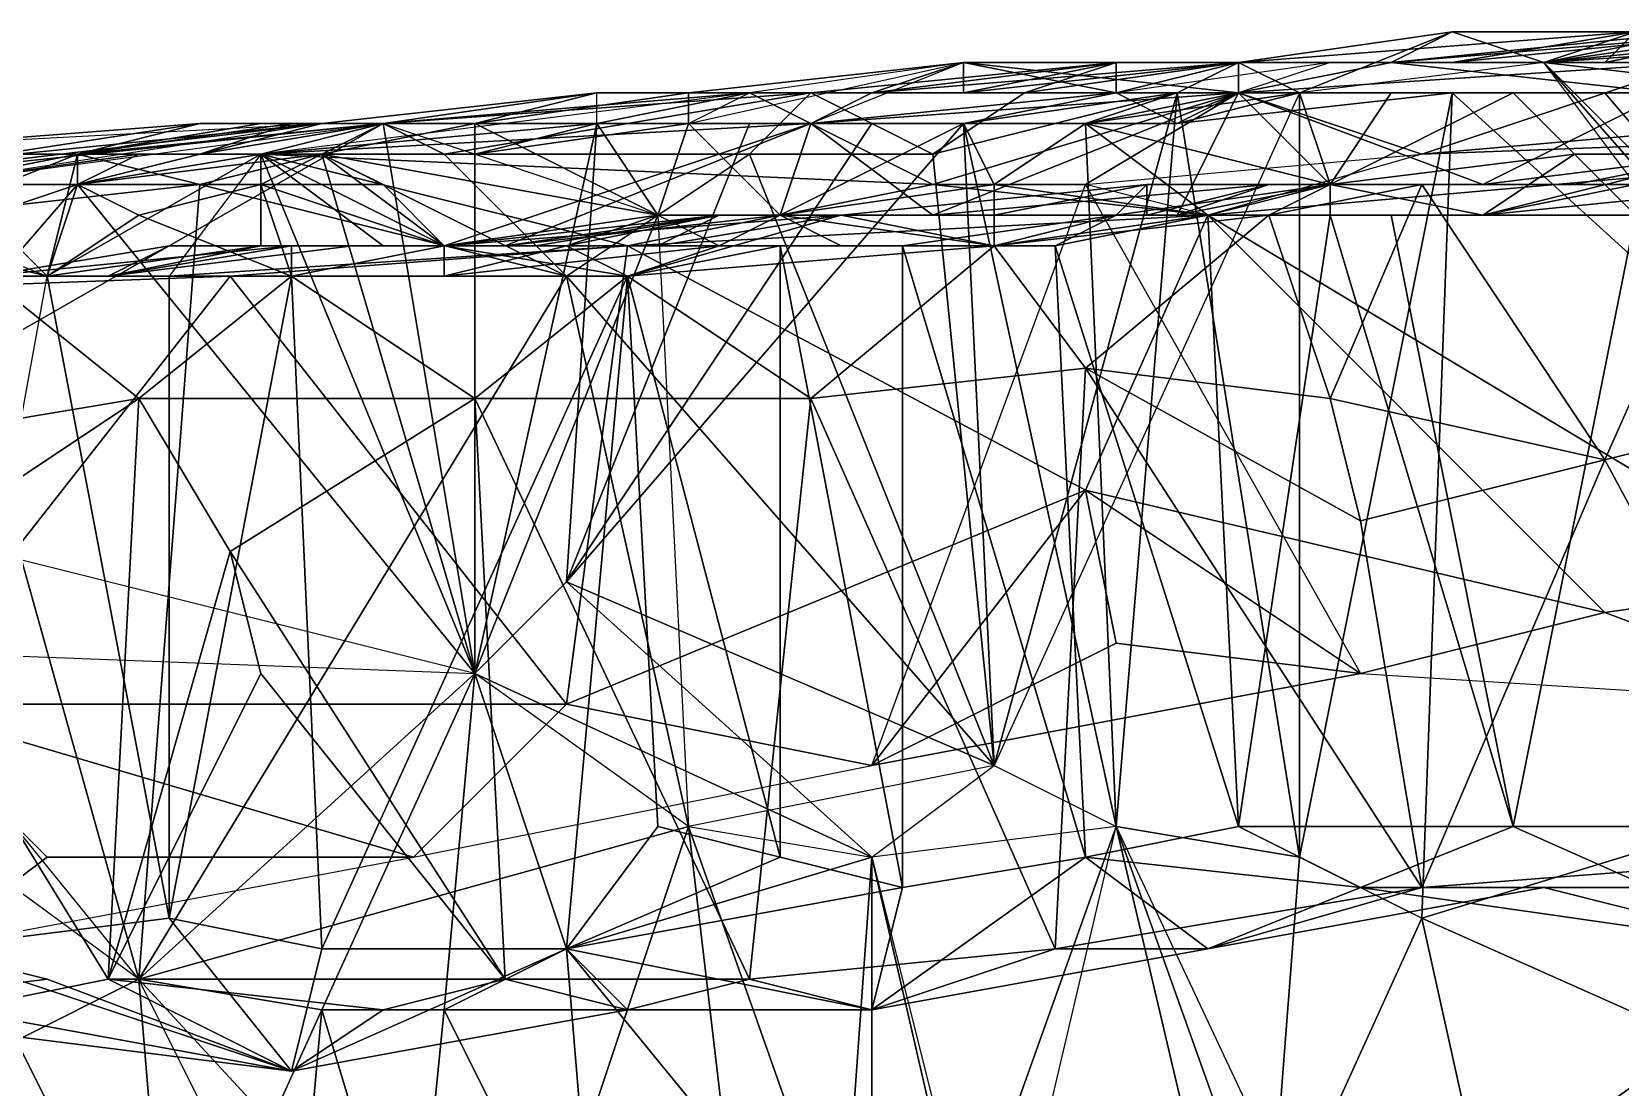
# Model space of a CAD drawing. Header units: metres. Extents: x -3.92 to 4.26, y -4.92 to 4.9.
# Drawn here: x 0.83 to 1.87, y 4.129 to 4.82 of the extents above; entities that cross this region are included whole.
import ezdxf

# ---------------------------------------------------------------- set-up
doc = ezdxf.new("R2010")
doc.units = ezdxf.units.M

msp = doc.modelspace()

# ---------------------------------------------------------------- linework, layer by layer
for points in [[(1.62, 4.8, 0.26), (1.76, 4.82, 0.26), (1.66, 4.78, 0.18)], [(1.62, 4.8, 0.26), (1.62, 4.8, 0.36), (1.76, 4.82, 0.26)], [(1.62, 4.8, 0.36), (1.72, 4.8, 0.36), (1.76, 4.82, 0.26)], [(1.62, 4.8, 1.02), (1.88, 4.82, 0.82), (1.76, 4.8, 0.76)], [(1.62, 4.8, 1.02), (1.82, 4.8, 1), (1.88, 4.82, 0.82)], [(1.76, 4.82, 0.26), (1.82, 4.8, 0.18), (1.66, 4.78, 0.18)], [(1.72, 4.8, 0.36), (1.82, 4.8, 0.4), (1.76, 4.82, 0.26)], [(1.72, 4.8, 0.66), (1.96, 4.82, 0.7), (1.76, 4.8, 0.56)], [(1.72, 4.8, 0.66), (1.86, 4.8, 0.74), (1.96, 4.82, 0.7)], [(1.9, 4.78, 1.2), (1.92, 4.82, 1.08), (1.72, 4.8, 1.1)], [(1.92, 4.82, 1.08), (1.82, 4.8, 1.08), (1.72, 4.8, 1.1)], [(1.76, 4.82, 0.26), (1.92, 4.82, 0.24), (1.82, 4.8, 0.18)], [(1.76, 4.82, 0.26), (1.88, 4.82, 0.32), (1.92, 4.82, 0.24)], [(1.82, 4.8, 0.4), (1.88, 4.82, 0.32), (1.76, 4.82, 0.26)], [(1.82, 4.8, 0.4), (1.76, 4.8, 0.56), (1.96, 4.82, 0.44)], [(1.76, 4.8, 0.56), (1.96, 4.82, 0.54), (1.96, 4.82, 0.44)], [(1.96, 4.82, 0.7), (1.96, 4.82, 0.54), (1.76, 4.8, 0.56)], [(1.88, 4.82, 0.82), (1.86, 4.8, 0.74), (1.76, 4.8, 0.76)], [(1.92, 4.82, 0.24), (2.02, 4.82, 0.22), (1.82, 4.8, 0.18)], [(1.82, 4.8, 0.4), (1.96, 4.82, 0.44), (1.88, 4.82, 0.32)], [(2.02, 4.82, 0.22), (2.12, 4.82, 0.2), (1.82, 4.8, 0.18)], [(1.82, 4.8, 1), (1.96, 4.82, 0.92), (1.88, 4.82, 0.82)], [(2.12, 4.82, 0.2), (2.26, 4.3), (1.82, 4.8, 0.18)], [(1.82, 4.8, 1), (1.92, 4.82, 1.08), (1.96, 4.82, 0.92)], [(1.92, 4.82, 1.08), (1.82, 4.8, 1), (1.82, 4.8, 1.08)], [(1.86, 4.8, 0.74), (1.88, 4.82, 0.82), (1.96, 4.82, 0.7)], [(1.26, 4.76, 0.7), (1.44, 4.8, 0.76), (1.26, 4.78, 0.54)], [(1.44, 4.8, 0.76), (1.44, 4.78, 0.46), (1.26, 4.78, 0.54)], [(1.62, 4.78, 1.1), (1.44, 4.8, 0.76), (1.3, 4.78, 1.06)], [(1.34, 4.78, 0.24), (1.54, 4.8, 0.32), (1.48, 4.78, 0.22)], [(1.38, 4.78, 0.32), (1.54, 4.8, 0.32), (1.34, 4.78, 0.24)], [(1.38, 4.78, 1.06), (1.44, 4.8, 0.76), (1.34, 4.76, 0.86)], [(1.38, 4.78, 0.32), (1.44, 4.78, 0.38), (1.54, 4.8, 0.32)], [(1.54, 4.78, 1.1), (1.62, 4.8, 1.02), (1.38, 4.78, 1.06)], [(1.44, 4.8, 0.76), (1.38, 4.78, 1.06), (1.62, 4.8, 1.02)], [(1.44, 4.8, 0.76), (1.54, 4.78, 0.62), (1.44, 4.78, 0.46)], [(1.44, 4.78, 0.38), (1.44, 4.78, 0.46), (1.54, 4.8, 0.32)], [(1.44, 4.8, 0.76), (1.54, 4.8, 0.72), (1.54, 4.78, 0.62)], [(1.54, 4.8, 0.32), (1.44, 4.78, 0.46), (1.62, 4.8, 0.36)], [(1.44, 4.78, 0.46), (1.58, 4.78, 0.54), (1.62, 4.8, 0.36)], [(1.44, 4.8, 0.76), (1.62, 4.8, 1.02), (1.54, 4.8, 0.72)], [(1.62, 4.78, 1.1), (1.62, 4.78, 0.64), (1.44, 4.8, 0.76)], [(1.48, 4.78, 0.22), (1.62, 4.8, 0.26), (1.58, 4.78, 0.18)], [(1.48, 4.78, 0.22), (1.54, 4.8, 0.32), (1.62, 4.8, 0.26)], [(1.54, 4.8, 0.32), (1.62, 4.8, 0.36), (1.62, 4.8, 0.26)], [(1.54, 4.8, 0.72), (1.68, 4.8, 0.58), (1.54, 4.78, 0.62)], [(1.54, 4.8, 0.72), (1.72, 4.8, 0.66), (1.68, 4.8, 0.58)], [(1.62, 4.8, 1.02), (1.76, 4.8, 0.76), (1.54, 4.8, 0.72)], [(1.54, 4.78, 1.1), (1.62, 4.78, 1.2), (1.62, 4.8, 1.02)], [(1.54, 4.8, 0.72), (1.76, 4.8, 0.76), (1.72, 4.8, 0.66)], [(1.62, 4.8, 0.26), (1.66, 4.78, 0.18), (1.58, 4.78, 0.18)], [(1.62, 4.8, 0.36), (1.68, 4.8, 0.58), (1.72, 4.8, 0.36)], [(1.62, 4.78, 1.2), (1.72, 4.8, 1.1), (1.62, 4.8, 1.02)], [(1.72, 4.8, 1.1), (1.82, 4.8, 1), (1.62, 4.8, 1.02)], [(1.62, 4.78, 1.2), (1.9, 4.78, 1.2), (1.72, 4.8, 1.1)], [(1.74, 4.74, 1.2), (1.92, 4.8, 1), (1.62, 4.78, 1.1)], [(1.62, 4.78, 1.1), (1.92, 4.8, 1), (1.62, 4.78, 0.64)], [(1.92, 4.8, 1), (1.68, 4.8, 0.58), (1.62, 4.78, 0.64)], [(1.68, 4.8, 0.58), (1.76, 4.8, 0.56), (1.72, 4.8, 0.36)], [(1.68, 4.8, 0.58), (1.72, 4.8, 0.66), (1.76, 4.8, 0.56)], [(1.92, 4.8, 1), (2.06, 4.8, 0.54), (1.68, 4.8, 0.58)], [(2.06, 4.8, 0.54), (1.82, 4.8, 0.18), (1.68, 4.8, 0.58)], [(1.72, 4.8, 0.36), (1.76, 4.8, 0.56), (1.82, 4.8, 0.4)], [(1.76, 4.8, 0.76), (1.86, 4.8, 0.74), (1.72, 4.8, 0.66)], [(1.72, 4.8, 1.1), (1.82, 4.8, 1.08), (1.82, 4.8, 1)], [(1.74, 4.74, 1.2), (2.2, 4.78, 1.18), (1.92, 4.8, 1)], [(2.26, 4.3), (2.18, 4.32, 0.16), (1.82, 4.8, 0.18)], [(2.06, 4.8, 0.54), (2.34, 4.74, 0.28), (1.82, 4.8, 0.18)], [(2.34, 4.74, 0.28), (2.22, 4.4, 0.18), (1.82, 4.8, 0.18)], [(1.42, 4.72, 1.2), (1.3, 4.78, 1.06), (0.98, 4.74, 1.2)], [(1.12, 4.76, 0.46), (1.02, 4.76, 0.52), (1.2, 4.78, 0.44)], [(1.02, 4.76, 0.52), (1.12, 4.76, 0.56), (1.2, 4.78, 0.44)], [(1.06, 4.76, 0.26), (1.34, 4.78, 0.24), (1.1, 4.74, 0.18)], [(1.06, 4.76, 0.26), (1.3, 4.78, 0.34), (1.34, 4.78, 0.24)], [(1.06, 4.76, 0.4), (1.2, 4.78, 0.44), (1.06, 4.76, 0.26)], [(1.12, 4.76, 0.46), (1.2, 4.78, 0.44), (1.06, 4.76, 0.4)], [(1.06, 4.76, 0.26), (1.2, 4.76, 0.36), (1.3, 4.78, 0.34)], [(1.2, 4.76, 1.08), (1.3, 4.78, 1.06), (1.06, 4.76, 1.02)], [(1.1, 4.74, 0.18), (1.34, 4.78, 0.24), (1.3, 4.74, 0.18)], [(1.12, 4.76, 0.56), (1.26, 4.78, 0.54), (1.2, 4.78, 0.44)], [(1.12, 4.76, 0.68), (1.26, 4.78, 0.54), (1.12, 4.76, 0.56)], [(1.12, 4.76, 0.68), (1.26, 4.76, 0.7), (1.26, 4.78, 0.54)], [(1.26, 4.78, 0.54), (1.34, 4.78, 0.42), (1.2, 4.78, 0.44)], [(1.2, 4.76, 0.36), (1.2, 4.78, 0.44), (1.3, 4.78, 0.34)], [(1.34, 4.78, 0.42), (1.3, 4.78, 0.34), (1.2, 4.78, 0.44)], [(1.2, 4.76, 1.08), (1.34, 4.76, 1.2), (1.3, 4.78, 1.06)], [(1.26, 4.78, 0.54), (1.44, 4.78, 0.46), (1.34, 4.78, 0.42)], [(1.34, 4.76, 0.86), (1.26, 4.76, 0.94), (1.3, 4.78, 1.06)], [(1.34, 4.78, 0.24), (1.42, 4.74, 0.18), (1.3, 4.74, 0.18)], [(1.3, 4.78, 0.34), (1.38, 4.78, 0.32), (1.34, 4.78, 0.24)], [(1.3, 4.78, 0.34), (1.34, 4.78, 0.42), (1.38, 4.78, 0.32)], [(1.34, 4.76, 1.2), (1.38, 4.78, 1.06), (1.3, 4.78, 1.06)], [(1.38, 4.78, 1.06), (1.34, 4.76, 0.86), (1.3, 4.78, 1.06)], [(1.42, 4.72, 1.2), (1.62, 4.78, 1.1), (1.3, 4.78, 1.06)], [(1.34, 4.78, 0.24), (1.48, 4.78, 0.22), (1.42, 4.74, 0.18)], [(1.38, 4.78, 0.32), (1.34, 4.78, 0.42), (1.44, 4.78, 0.38)], [(1.44, 4.78, 0.46), (1.44, 4.78, 0.38), (1.34, 4.78, 0.42)], [(1.34, 4.76, 1.2), (1.54, 4.78, 1.1), (1.38, 4.78, 1.06)], [(1.34, 4.76, 1.2), (1.62, 4.78, 1.2), (1.54, 4.78, 1.1)], [(1.34, 4.76, 1.2), (1.42, 4.7, 1.54), (1.62, 4.78, 1.2)], [(1.42, 4.74, 0.18), (1.58, 4.78, 0.18), (1.46, 4.34, 0.14)], [(1.48, 4.78, 0.22), (1.58, 4.78, 0.18), (1.42, 4.74, 0.18)], [(1.42, 4.7, 1.54), (1.58, 4.7, 1.52), (1.62, 4.78, 1.2)], [(1.52, 4.72, 1.2), (1.62, 4.78, 1.1), (1.42, 4.72, 1.2)], [(1.44, 4.76, 0.54), (1.54, 4.78, 0.62), (1.44, 4.76, 0.68)], [(1.54, 4.78, 0.62), (1.58, 4.76, 0.78), (1.44, 4.76, 0.68)], [(1.44, 4.76, 0.54), (1.58, 4.78, 0.54), (1.54, 4.78, 0.62)], [(1.44, 4.76, 0.54), (1.52, 4.76, 0.42), (1.58, 4.78, 0.54)], [(1.58, 4.78, 0.18), (1.66, 4.78, 0.18), (1.46, 4.34, 0.14)], [(1.52, 4.76, 0.84), (1.62, 4.78, 0.94), (1.52, 4.76, 0.98)], [(1.58, 4.76, 0.78), (1.66, 4.78, 0.86), (1.52, 4.76, 0.84)], [(1.62, 4.78, 0.94), (1.68, 4.72, 1.14), (1.52, 4.76, 0.98)], [(1.66, 4.78, 0.86), (1.62, 4.78, 0.94), (1.52, 4.76, 0.84)], [(1.58, 4.78, 0.54), (1.52, 4.76, 0.42), (1.54, 4.3, 0.14)], [(1.52, 4.72, 1.2), (1.74, 4.74, 1.2), (1.62, 4.78, 1.1)], [(1.54, 4.78, 0.62), (1.62, 4.78, 0.64), (1.58, 4.76, 0.78)], [(1.66, 4.28, 0.14), (1.58, 4.78, 0.54), (1.54, 4.3, 0.14)], [(1.62, 4.78, 0.64), (1.66, 4.78, 0.72), (1.58, 4.76, 0.78)], [(1.58, 4.76, 0.78), (1.76, 4.78, 0.84), (1.66, 4.78, 0.86)], [(1.66, 4.78, 0.72), (1.76, 4.78, 0.84), (1.58, 4.76, 0.78)], [(1.66, 4.28, 0.14), (1.66, 4.78, 0.46), (1.58, 4.78, 0.54)], [(1.66, 4.78, 0.46), (1.62, 4.78, 0.64), (1.58, 4.78, 0.54)], [(1.58, 4.7, 1.52), (1.68, 4.72, 1.5), (1.62, 4.78, 1.2)], [(1.62, 4.78, 0.94), (1.66, 4.78, 0.86), (1.68, 4.72, 1.14)], [(1.62, 4.78, 0.64), (1.8, 4.78, 0.68), (1.66, 4.78, 0.72)], [(1.62, 4.78, 0.64), (1.76, 4.78, 0.48), (1.8, 4.78, 0.68)], [(1.62, 4.78, 0.64), (1.66, 4.78, 0.46), (1.76, 4.78, 0.48)], [(1.62, 4.78, 1.2), (1.78, 4.72, 1.4), (1.9, 4.78, 1.2)], [(1.62, 4.78, 1.2), (1.68, 4.72, 1.5), (1.78, 4.72, 1.4)], [(1.66, 4.78, 0.72), (1.8, 4.78, 0.68), (1.76, 4.78, 0.84)], [(1.74, 4.24, 0.14), (1.76, 4.78, 0.48), (1.66, 4.28, 0.14)], [(1.66, 4.78, 0.86), (1.72, 4.78, 0.98), (1.68, 4.72, 1.14)], [(1.76, 4.78, 0.84), (1.72, 4.78, 0.98), (1.66, 4.78, 0.86)], [(1.76, 4.78, 0.48), (1.66, 4.78, 0.46), (1.66, 4.28, 0.14)], [(1.72, 4.78, 0.98), (1.8, 4.78, 0.92), (1.68, 4.72, 1.14)], [(1.8, 4.78, 0.92), (1.84, 4.74, 1.14), (1.68, 4.72, 1.14)], [(1.76, 4.78, 0.84), (1.8, 4.78, 0.92), (1.72, 4.78, 0.98)], [(1.74, 4.24, 0.14), (2.2, 4.38, 0.5), (1.76, 4.78, 0.48)], [(1.74, 4.74, 1.2), (2.28, 4.76, 1.62), (2.2, 4.78, 1.18)], [(1.8, 4.78, 0.68), (2.2, 4.38, 0.76), (1.76, 4.78, 0.84)], [(1.76, 4.78, 0.48), (1.86, 4.78, 0.62), (1.8, 4.78, 0.68)], [(2.2, 4.38, 0.76), (1.8, 4.78, 0.92), (1.76, 4.78, 0.84)], [(1.76, 4.78, 0.48), (1.86, 4.78, 0.52), (1.86, 4.78, 0.62)], [(2.2, 4.38, 0.5), (1.86, 4.78, 0.52), (1.76, 4.78, 0.48)], [(1.78, 4.72, 1.4), (1.88, 4.72, 1.5), (1.9, 4.78, 1.2)], [(1.8, 4.78, 0.92), (2.2, 4.38, 0.76), (1.84, 4.74, 1.14)], [(1.8, 4.78, 0.68), (2.2, 4.38, 0.68), (2.2, 4.38, 0.76)], [(1.86, 4.78, 0.62), (2.2, 4.38, 0.68), (1.8, 4.78, 0.68)], [(1.86, 4.78, 0.62), (2.2, 4.38, 0.5), (2.2, 4.38, 0.68)], [(2.2, 4.38, 0.5), (1.86, 4.78, 0.62), (1.86, 4.78, 0.52)], [(0.68, 4.72, 0.34), (1.06, 4.76, 0.26), (0.64, 4.52, 0.22)], [(0.64, 4.74, 1.04), (1.02, 4.76, 0.78), (0.76, 4.72, 0.52)], [(1.06, 4.76, 0.26), (1.12, 4.4, 0.26), (0.64, 4.52, 0.22)], [(0.68, 4.74, 0.52), (0.94, 4.76, 0.54), (0.86, 4.74, 0.5)], [(0.68, 4.74, 0.52), (0.68, 4.72, 0.7), (0.94, 4.76, 0.54)], [(0.68, 4.72, 0.7), (1.02, 4.76, 0.78), (0.94, 4.76, 0.54)], [(0.68, 4.72, 0.7), (0.82, 4.74, 0.98), (1.02, 4.76, 0.78)], [(0.68, 4.72, 0.34), (0.76, 4.72, 0.52), (1.06, 4.76, 0.26)], [(0.82, 4.74, 0.98), (0.94, 4.74, 0.94), (1.02, 4.76, 0.78)], [(0.86, 4.74, 0.32), (1, 4.76, 0.34), (0.86, 4.74, 0.22)], [(0.86, 4.74, 0.5), (0.94, 4.76, 0.54), (0.86, 4.74, 0.4)], [(1, 4.76, 0.34), (0.94, 4.74, 0.26), (0.86, 4.74, 0.22)], [(0.86, 4.74, 0.32), (0.98, 4.76, 0.42), (1, 4.76, 0.34)], [(0.86, 4.74, 0.4), (0.98, 4.76, 0.42), (0.86, 4.74, 0.32)], [(0.86, 4.74, 0.4), (0.94, 4.76, 0.54), (0.98, 4.76, 0.42)], [(0.86, 4.74, 1.06), (1.06, 4.76, 1.02), (0.94, 4.74, 0.94)], [(0.86, 4.74, 1.06), (0.98, 4.74, 1.2), (1.06, 4.76, 1.02)], [(1, 4.76, 0.34), (1.06, 4.76, 0.26), (0.94, 4.74, 0.26)], [(0.94, 4.76, 0.54), (1.02, 4.76, 0.52), (0.98, 4.76, 0.42)], [(1.02, 4.76, 0.78), (1.06, 4.76, 0.62), (0.94, 4.76, 0.54)], [(1.06, 4.76, 0.26), (1.02, 4.74, 0.18), (0.94, 4.74, 0.26)], [(0.94, 4.76, 0.54), (1.06, 4.76, 0.62), (1.02, 4.76, 0.52)], [(0.94, 4.74, 0.94), (1.06, 4.76, 1.02), (1.02, 4.76, 0.78)], [(0.98, 4.76, 0.42), (1.06, 4.76, 0.4), (1, 4.76, 0.34)], [(0.98, 4.76, 0.42), (1.02, 4.76, 0.52), (1.06, 4.76, 0.4)], [(0.98, 4.74, 1.2), (1.2, 4.76, 1.08), (1.06, 4.76, 1.02)], [(0.98, 4.74, 1.2), (1.34, 4.76, 1.2), (1.2, 4.76, 1.08)], [(0.98, 4.74, 1.2), (1.1, 4.68, 1.36), (1.34, 4.76, 1.2)], [(1, 4.76, 0.34), (1.06, 4.76, 0.4), (1.06, 4.76, 0.26)], [(1.12, 4.74, 0.76), (1.12, 4.76, 0.88), (1.02, 4.74, 0.94)], [(1.12, 4.76, 0.88), (1.12, 4.76, 0.96), (1.02, 4.74, 0.94)], [(1.02, 4.74, 0.18), (1.06, 4.76, 0.26), (1.1, 4.74, 0.18)], [(1.02, 4.76, 0.52), (1.12, 4.76, 0.46), (1.06, 4.76, 0.4)], [(1.06, 4.76, 0.62), (1.12, 4.76, 0.56), (1.02, 4.76, 0.52)], [(1.02, 4.76, 0.78), (1.12, 4.76, 0.68), (1.06, 4.76, 0.62)], [(1.02, 4.74, 0.94), (1.12, 4.76, 0.96), (1.24, 4.7, 1.12)], [(1.02, 4.76, 0.78), (1.2, 4.76, 0.88), (1.12, 4.76, 0.68)], [(1.06, 4.76, 0.62), (1.12, 4.76, 0.68), (1.12, 4.76, 0.56)], [(1.06, 4.76, 0.26), (1.24, 4.7, 0.22), (1.12, 4.4, 0.26)], [(1.1, 4.68, 1.36), (1.14, 4.68, 1.44), (1.34, 4.76, 1.2)], [(1.12, 4.4, 0.26), (1.2, 4.76, 0.64), (1.12, 4.74, 0.76)], [(1.2, 4.76, 0.64), (1.26, 4.76, 0.7), (1.12, 4.74, 0.76)], [(1.12, 4.4, 0.26), (1.18, 4.46, 0.26), (1.2, 4.76, 0.64)], [(1.12, 4.74, 0.76), (1.2, 4.76, 0.88), (1.12, 4.76, 0.88)], [(1.26, 4.76, 0.7), (1.26, 4.76, 0.78), (1.12, 4.74, 0.76)], [(1.12, 4.76, 0.96), (1.12, 4.76, 0.88), (1.24, 4.7, 1.12)], [(1.12, 4.76, 0.88), (1.2, 4.76, 0.88), (1.24, 4.7, 1.12)], [(1.12, 4.74, 0.76), (1.26, 4.76, 0.78), (1.2, 4.76, 0.88)], [(1.14, 4.68, 1.44), (1.32, 4.7, 1.5), (1.34, 4.76, 1.2)], [(1.18, 4.46, 0.26), (1.3, 4.76, 0.62), (1.2, 4.76, 0.64)], [(1.18, 4.46, 0.26), (1.38, 4.76, 0.6), (1.3, 4.76, 0.62)], [(1.18, 4.46, 0.26), (1.44, 4.76, 0.54), (1.38, 4.76, 0.6)], [(1.46, 4.34, 0.14), (1.44, 4.76, 0.54), (1.18, 4.46, 0.26)], [(1.2, 4.76, 0.64), (1.3, 4.76, 0.62), (1.26, 4.76, 0.7)], [(1.2, 4.76, 0.88), (1.26, 4.76, 0.94), (1.24, 4.7, 1.12)], [(1.26, 4.76, 0.78), (1.34, 4.76, 0.86), (1.2, 4.76, 0.88)], [(1.26, 4.76, 0.94), (1.32, 4.7, 1.12), (1.24, 4.7, 1.12)], [(1.26, 4.76, 0.7), (1.34, 4.76, 0.78), (1.26, 4.76, 0.78)], [(1.3, 4.76, 0.62), (1.34, 4.76, 0.7), (1.26, 4.76, 0.7)], [(1.26, 4.76, 0.94), (1.34, 4.76, 0.94), (1.32, 4.7, 1.12)], [(1.26, 4.76, 0.78), (1.34, 4.76, 0.78), (1.34, 4.76, 0.86)], [(1.26, 4.76, 0.94), (1.34, 4.76, 0.86), (1.34, 4.76, 0.94)], [(1.38, 4.76, 0.6), (1.34, 4.76, 0.7), (1.3, 4.76, 0.62)], [(1.34, 4.76, 0.94), (1.44, 4.76, 0.96), (1.32, 4.7, 1.12)], [(1.44, 4.76, 0.96), (1.46, 4.72, 1.12), (1.32, 4.7, 1.12)], [(1.32, 4.7, 1.5), (1.42, 4.7, 1.54), (1.34, 4.76, 1.2)], [(1.38, 4.76, 0.6), (1.44, 4.76, 0.68), (1.34, 4.76, 0.7)], [(1.34, 4.76, 0.78), (1.44, 4.76, 0.86), (1.34, 4.76, 0.86)], [(1.44, 4.76, 0.68), (1.34, 4.76, 0.78), (1.34, 4.76, 0.7)], [(1.44, 4.76, 0.86), (1.34, 4.76, 0.94), (1.34, 4.76, 0.86)], [(1.44, 4.76, 0.86), (1.44, 4.76, 0.96), (1.34, 4.76, 0.94)], [(1.34, 4.76, 0.78), (1.44, 4.76, 0.68), (1.44, 4.76, 0.86)], [(1.38, 4.76, 0.6), (1.44, 4.76, 0.54), (1.44, 4.76, 0.68)], [(1.46, 4.34, 0.14), (1.54, 4.3, 0.14), (1.44, 4.76, 0.54)], [(1.44, 4.76, 0.86), (1.52, 4.76, 0.84), (1.44, 4.76, 0.96)], [(1.44, 4.76, 0.68), (1.52, 4.76, 0.84), (1.44, 4.76, 0.86)], [(1.44, 4.76, 0.68), (1.58, 4.76, 0.78), (1.52, 4.76, 0.84)], [(1.54, 4.3, 0.14), (1.52, 4.76, 0.42), (1.44, 4.76, 0.54)], [(1.44, 4.76, 0.96), (1.52, 4.76, 0.98), (1.46, 4.72, 1.12)], [(1.52, 4.76, 0.84), (1.52, 4.76, 0.98), (1.44, 4.76, 0.96)], [(1.52, 4.76, 0.98), (1.6, 4.7, 1.2), (1.46, 4.72, 1.12)], [(1.52, 4.76, 0.98), (1.68, 4.72, 1.14), (1.6, 4.7, 1.2)], [(2, 4.46, 1.84), (2.28, 4.76, 1.62), (1.6, 4.7, 1.8)], [(2.28, 4.76, 1.62), (1.74, 4.74, 1.2), (1.6, 4.7, 1.8)], [(0.64, 4.74, 1.04), (0.86, 4.74, 1.06), (0.72, 4.74, 1.02)], [(0.64, 4.74, 1.04), (0.84, 4.66, 1.28), (0.86, 4.74, 1.06)], [(0.68, 4.74, 0.52), (0.86, 4.74, 0.5), (0.76, 4.74, 0.44)], [(0.72, 4.74, 1.02), (0.86, 4.74, 1.06), (0.82, 4.74, 0.98)], [(0.76, 4.72, 0.68), (0.86, 4.74, 0.78), (0.76, 4.72, 0.86)], [(0.86, 4.72, 0.58), (0.9, 4.74, 0.7), (0.76, 4.72, 0.68)], [(0.76, 4.72, 0.86), (0.86, 4.74, 0.78), (0.86, 4.72, 0.9)], [(0.76, 4.72, 0.68), (0.9, 4.74, 0.7), (0.86, 4.74, 0.78)], [(0.76, 4.74, 0.26), (0.86, 4.74, 0.22), (0.76, 4.7, 0.18)], [(0.76, 4.74, 0.36), (0.86, 4.74, 0.32), (0.76, 4.74, 0.26)], [(0.86, 4.74, 0.22), (0.94, 4.72, 0.18), (0.76, 4.7, 0.18)], [(0.76, 4.74, 0.26), (0.86, 4.74, 0.32), (0.86, 4.74, 0.22)], [(0.76, 4.74, 0.36), (0.86, 4.74, 0.4), (0.86, 4.74, 0.32)], [(0.76, 4.74, 0.44), (0.86, 4.74, 0.4), (0.76, 4.74, 0.36)], [(0.76, 4.74, 0.44), (0.86, 4.74, 0.5), (0.86, 4.74, 0.4)], [(0.86, 4.74, 1.06), (0.94, 4.74, 0.94), (0.82, 4.74, 0.98)], [(0.84, 4.66, 1.28), (0.98, 4.74, 1.2), (0.86, 4.74, 1.06)], [(0.98, 4.74, 1.2), (0.84, 4.66, 1.38), (0.98, 4.68, 1.5)], [(1.12, 4.4, 0.26), (0.98, 4.74, 0.62), (0.86, 4.72, 0.58)], [(0.86, 4.74, 0.78), (0.94, 4.74, 0.78), (0.86, 4.72, 0.9)], [(0.9, 4.74, 0.7), (0.94, 4.74, 0.78), (0.86, 4.74, 0.78)], [(0.86, 4.72, 0.58), (0.98, 4.74, 0.62), (0.9, 4.74, 0.7)], [(0.94, 4.74, 0.78), (0.98, 4.74, 0.86), (0.86, 4.72, 0.9)], [(0.86, 4.74, 0.22), (1.02, 4.74, 0.18), (0.94, 4.72, 0.18)], [(0.98, 4.74, 0.86), (1.02, 4.74, 0.94), (0.86, 4.72, 0.9)], [(1.02, 4.74, 0.94), (0.98, 4.72, 1.08), (0.86, 4.72, 0.9)], [(0.86, 4.74, 0.22), (0.94, 4.74, 0.26), (1.02, 4.74, 0.18)], [(0.9, 4.74, 0.7), (1.02, 4.74, 0.7), (0.94, 4.74, 0.78)], [(0.98, 4.74, 0.62), (1.02, 4.74, 0.7), (0.9, 4.74, 0.7)], [(1.22, 4.68, 1.68), (0.98, 4.74, 1.2), (0.92, 4.66, 1.32)], [(1.02, 4.74, 0.7), (0.98, 4.74, 0.86), (0.94, 4.74, 0.78)], [(1.02, 4.74, 0.18), (1.18, 4.66, 0.18), (0.94, 4.72, 0.18)], [(0.98, 4.74, 0.62), (1.12, 4.4, 0.26), (1.02, 4.74, 0.7)], [(1.02, 4.74, 0.7), (1.12, 4.74, 0.76), (0.98, 4.74, 0.86)], [(1.12, 4.74, 0.76), (1.02, 4.74, 0.94), (0.98, 4.74, 0.86)], [(1.02, 4.74, 0.94), (1.06, 4.72, 1.1), (0.98, 4.72, 1.08)], [(0.98, 4.74, 1.2), (1.06, 4.68, 1.46), (1.1, 4.68, 1.36)], [(0.98, 4.74, 1.2), (0.98, 4.68, 1.5), (1.06, 4.68, 1.46)], [(1.22, 4.68, 1.68), (1.42, 4.72, 1.2), (0.98, 4.74, 1.2)], [(1.12, 4.4, 0.26), (1.12, 4.74, 0.76), (1.02, 4.74, 0.7)], [(1.02, 4.74, 0.18), (1.1, 4.74, 0.18), (1.18, 4.66, 0.18)], [(1.06, 4.72, 1.1), (1.02, 4.74, 0.94), (1.1, 4.68, 1.18)], [(1.02, 4.74, 0.94), (1.24, 4.7, 1.12), (1.1, 4.68, 1.18)], [(1.1, 4.74, 0.18), (1.3, 4.74, 0.18), (1.18, 4.66, 0.18)], [(1.18, 4.66, 0.18), (1.3, 4.74, 0.18), (1.46, 4.34, 0.14)], [(1.3, 4.74, 0.18), (1.42, 4.74, 0.18), (1.46, 4.34, 0.14)], [(1.68, 4.72, 1.14), (1.84, 4.74, 1.14), (1.78, 4.7, 1.26)], [(1.78, 4.7, 1.26), (1.94, 4.74, 1.14), (1.98, 4.72, 1.28)], [(1.84, 4.74, 1.14), (1.94, 4.74, 1.14), (1.78, 4.7, 1.26)], [(1.78, 4.72, 1.48), (1.94, 4.74, 1.58), (1.88, 4.72, 1.5)], [(1.78, 4.72, 1.66), (1.94, 4.74, 1.58), (1.84, 4.72, 1.58)], [(1.84, 4.72, 1.86), (1.94, 4.74, 1.78), (1.78, 4.72, 1.78)], [(1.78, 4.72, 1.48), (1.84, 4.72, 1.58), (1.94, 4.74, 1.58)], [(1.78, 4.72, 1.66), (1.88, 4.72, 1.72), (1.94, 4.74, 1.58)], [(1.78, 4.72, 1.78), (1.94, 4.74, 1.78), (1.88, 4.72, 1.72)], [(1.84, 4.74, 1.14), (2.2, 4.38, 0.76), (1.94, 4.74, 1.14)], [(1.94, 4.72, 1.9), (1.94, 4.74, 1.78), (1.84, 4.72, 1.86)], [(0.6, 4.42, 0.26), (0.86, 4.72, 0.58), (0.76, 4.72, 0.6)], [(0.6, 4.42, 0.26), (1.12, 4.4, 0.26), (0.86, 4.72, 0.58)], [(0.76, 4.72, 0.86), (0.86, 4.72, 0.9), (0.72, 4.72, 0.94)], [(0.86, 4.72, 0.9), (0.8, 4.7, 1.12), (0.72, 4.72, 0.94)], [(0.76, 4.72, 0.6), (0.86, 4.72, 0.58), (0.76, 4.72, 0.68)], [(0.76, 4.7, 0.18), (0.94, 4.72, 0.18), (0.9, 4.2, 0.14)], [(0.86, 4.72, 0.9), (0.84, 4.66, 1.2), (0.8, 4.7, 1.12)], [(0.86, 4.72, 0.9), (0.9, 4.7, 1.12), (0.84, 4.66, 1.2)], [(0.86, 4.72, 0.9), (0.98, 4.72, 1.08), (0.9, 4.7, 1.12)], [(0.94, 4.72, 0.18), (1.18, 4.66, 0.18), (0.9, 4.2, 0.14)], [(0.9, 4.7, 1.12), (0.98, 4.72, 1.08), (1, 4.66, 1.22)], [(0.98, 4.72, 1.08), (1.1, 4.68, 1.18), (1, 4.66, 1.22)], [(1.06, 4.72, 1.1), (1.1, 4.68, 1.18), (0.98, 4.72, 1.08)], [(1.22, 4.68, 1.68), (1.6, 4.7, 1.8), (1.42, 4.72, 1.2)], [(1.32, 4.7, 1.12), (1.46, 4.72, 1.12), (1.46, 4.68, 1.26)], [(1.36, 4.7, 1.7), (1.56, 4.72, 1.72), (1.46, 4.7, 1.66)], [(1.56, 4.72, 1.72), (1.36, 4.7, 1.7), (1.46, 4.7, 1.8)], [(1.38, 4.34, 1.8), (1.52, 4.72, 1.2), (1.7, 4.4, 1.82)], [(1.42, 4.7, 1.54), (1.64, 4.72, 1.58), (1.58, 4.7, 1.52)], [(1.42, 4.7, 1.54), (1.56, 4.7, 1.6), (1.64, 4.72, 1.58)], [(1.6, 4.7, 1.8), (1.52, 4.72, 1.2), (1.42, 4.72, 1.2)], [(1.46, 4.72, 1.12), (1.6, 4.7, 1.2), (1.46, 4.68, 1.26)], [(1.54, 4.7, 1.88), (1.56, 4.72, 1.72), (1.46, 4.7, 1.8)], [(1.56, 4.72, 1.72), (1.56, 4.7, 1.6), (1.46, 4.7, 1.66)], [(1.64, 4.7, 1.9), (1.68, 4.72, 1.8), (1.54, 4.7, 1.88)], [(1.54, 4.7, 1.88), (1.68, 4.72, 1.8), (1.56, 4.72, 1.72)], [(1.68, 4.72, 1.8), (1.68, 4.72, 1.72), (1.56, 4.72, 1.72)], [(1.56, 4.7, 1.6), (1.56, 4.72, 1.72), (1.64, 4.72, 1.58)], [(1.68, 4.72, 1.72), (1.64, 4.72, 1.58), (1.56, 4.72, 1.72)], [(1.58, 4.7, 1.52), (1.64, 4.72, 1.58), (1.68, 4.72, 1.5)], [(1.68, 4.72, 1.14), (1.68, 4.7, 1.24), (1.6, 4.7, 1.2)], [(1.64, 4.7, 1.9), (1.74, 4.72, 1.9), (1.68, 4.72, 1.8)], [(1.68, 4.58, 1.88), (1.74, 4.72, 1.9), (1.64, 4.7, 1.9)], [(1.64, 4.72, 1.58), (1.74, 4.72, 1.58), (1.68, 4.72, 1.5)], [(1.68, 4.72, 1.72), (1.74, 4.72, 1.58), (1.64, 4.72, 1.58)], [(1.68, 4.72, 1.14), (1.78, 4.7, 1.26), (1.68, 4.7, 1.24)], [(1.68, 4.58, 1.88), (1.86, 4.54, 1.88), (1.74, 4.72, 1.9)], [(1.68, 4.72, 1.5), (1.78, 4.72, 1.48), (1.78, 4.72, 1.4)], [(1.68, 4.72, 1.72), (1.78, 4.72, 1.66), (1.74, 4.72, 1.58)], [(1.68, 4.72, 1.8), (1.78, 4.72, 1.78), (1.68, 4.72, 1.72)], [(1.74, 4.72, 1.9), (1.78, 4.72, 1.78), (1.68, 4.72, 1.8)], [(1.68, 4.72, 1.5), (1.74, 4.72, 1.58), (1.78, 4.72, 1.48)], [(1.68, 4.72, 1.72), (1.78, 4.72, 1.78), (1.78, 4.72, 1.66)], [(1.74, 4.72, 1.9), (1.84, 4.72, 1.86), (1.78, 4.72, 1.78)], [(1.86, 4.54, 1.88), (1.94, 4.72, 1.9), (1.74, 4.72, 1.9)], [(1.74, 4.72, 1.58), (1.84, 4.72, 1.58), (1.78, 4.72, 1.48)], [(1.78, 4.72, 1.66), (1.84, 4.72, 1.58), (1.74, 4.72, 1.58)], [(1.74, 4.72, 1.9), (1.94, 4.72, 1.9), (1.84, 4.72, 1.86)], [(1.78, 4.7, 1.26), (1.88, 4.72, 1.3), (1.88, 4.7, 1.42)], [(1.78, 4.7, 1.26), (1.98, 4.72, 1.28), (1.88, 4.72, 1.3)], [(1.78, 4.72, 1.4), (1.78, 4.72, 1.48), (1.88, 4.72, 1.5)], [(1.78, 4.72, 1.78), (1.88, 4.72, 1.72), (1.78, 4.72, 1.66)], [(1.86, 4.54, 1.88), (2.02, 4.58, 1.88), (1.94, 4.72, 1.9)], [(0.76, 4.7, 0.18), (0.9, 4.2, 0.14), (0.64, 4.52, 0.22)], [(0.68, 4.7, 1.1), (0.84, 4.66, 1.2), (0.72, 4.66, 1.22)], [(0.68, 4.7, 1.1), (0.8, 4.7, 1.12), (0.84, 4.66, 1.2)], [(0.9, 4.7, 1.12), (1, 4.66, 1.22), (0.84, 4.66, 1.2)], [(1.24, 4.7, 1.12), (1.18, 4.68, 1.22), (1.1, 4.68, 1.18)], [(1.22, 4.66, 1.9), (1.36, 4.7, 1.88), (1.1, 4.68, 1.88)], [(1.1, 4.68, 1.76), (1.28, 4.7, 1.74), (1.14, 4.68, 1.68)], [(1.16, 4.68, 1.82), (1.28, 4.7, 1.74), (1.1, 4.68, 1.76)], [(1.1, 4.68, 1.88), (1.36, 4.7, 1.88), (1.24, 4.68, 1.82)], [(1.24, 4.7, 0.22), (1.26, 4.3, 0.14), (1.12, 4.4, 0.26)], [(1.14, 4.68, 1.44), (1.14, 4.68, 1.52), (1.32, 4.7, 1.5)], [(1.14, 4.68, 1.52), (1.28, 4.7, 1.6), (1.32, 4.7, 1.5)], [(1.14, 4.68, 1.52), (1.18, 4.68, 1.6), (1.28, 4.7, 1.6)], [(1.14, 4.68, 1.68), (1.28, 4.7, 1.6), (1.18, 4.68, 1.6)], [(1.14, 4.68, 1.68), (1.28, 4.7, 1.74), (1.28, 4.7, 1.6)], [(1.16, 4.68, 1.82), (1.24, 4.68, 1.82), (1.28, 4.7, 1.74)], [(1.24, 4.7, 1.12), (1.28, 4.68, 1.24), (1.18, 4.68, 1.22)], [(1.22, 4.66, 1.9), (1.46, 4.68, 1.9), (1.36, 4.7, 1.88)], [(1.52, 4.52, 1.86), (1.6, 4.7, 1.8), (1.22, 4.68, 1.68)], [(1.24, 4.7, 1.12), (1.32, 4.7, 1.12), (1.28, 4.68, 1.24)], [(1.36, 4.7, 1.88), (1.28, 4.7, 1.74), (1.24, 4.68, 1.82)], [(1.32, 4.7, 1.12), (1.36, 4.68, 1.28), (1.28, 4.68, 1.24)], [(1.36, 4.7, 1.88), (1.36, 4.7, 1.8), (1.28, 4.7, 1.74)], [(1.32, 4.7, 1.5), (1.28, 4.7, 1.6), (1.36, 4.7, 1.62)], [(1.28, 4.7, 1.6), (1.36, 4.7, 1.7), (1.36, 4.7, 1.62)], [(1.28, 4.7, 1.74), (1.36, 4.7, 1.7), (1.28, 4.7, 1.6)], [(1.28, 4.7, 1.74), (1.36, 4.7, 1.8), (1.36, 4.7, 1.7)], [(1.32, 4.7, 1.12), (1.46, 4.68, 1.26), (1.36, 4.68, 1.28)], [(1.32, 4.7, 1.5), (1.36, 4.7, 1.62), (1.42, 4.7, 1.54)], [(1.46, 4.68, 1.9), (1.54, 4.7, 1.88), (1.36, 4.7, 1.88)], [(1.36, 4.7, 1.62), (1.46, 4.7, 1.66), (1.42, 4.7, 1.54)], [(1.36, 4.7, 1.8), (1.46, 4.7, 1.8), (1.36, 4.7, 1.7)], [(1.36, 4.7, 1.88), (1.46, 4.7, 1.8), (1.36, 4.7, 1.8)], [(1.36, 4.7, 1.88), (1.54, 4.7, 1.88), (1.46, 4.7, 1.8)], [(1.36, 4.7, 1.62), (1.36, 4.7, 1.7), (1.46, 4.7, 1.66)], [(1.46, 4.68, 1.26), (1.54, 4.7, 1.36), (1.4, 4.68, 1.36)], [(1.54, 4.7, 1.36), (1.5, 4.68, 1.5), (1.4, 4.68, 1.36)], [(1.46, 4.7, 1.66), (1.56, 4.7, 1.6), (1.42, 4.7, 1.54)], [(1.46, 4.68, 1.26), (1.6, 4.7, 1.3), (1.54, 4.7, 1.36)], [(1.46, 4.68, 1.26), (1.6, 4.7, 1.2), (1.6, 4.7, 1.3)], [(1.52, 4.6, 1.9), (1.64, 4.7, 1.9), (1.46, 4.68, 1.9)], [(1.46, 4.68, 1.9), (1.64, 4.7, 1.9), (1.54, 4.7, 1.88)], [(1.54, 4.7, 1.36), (1.6, 4.7, 1.42), (1.5, 4.68, 1.5)], [(1.6, 4.7, 1.42), (1.62, 4.3, 1.8), (1.5, 4.68, 1.5)], [(1.52, 4.6, 1.9), (1.68, 4.58, 1.88), (1.64, 4.7, 1.9)], [(1.52, 4.52, 1.86), (1.86, 4.44, 1.84), (1.6, 4.7, 1.8)], [(1.54, 4.7, 1.36), (1.6, 4.7, 1.3), (1.6, 4.7, 1.42)], [(1.6, 4.7, 1.42), (1.68, 4.7, 1.42), (1.62, 4.3, 1.8)], [(1.6, 4.7, 1.3), (1.68, 4.7, 1.42), (1.6, 4.7, 1.42)], [(1.6, 4.7, 1.3), (1.72, 4.7, 1.34), (1.68, 4.7, 1.42)], [(1.6, 4.7, 1.2), (1.68, 4.7, 1.24), (1.6, 4.7, 1.3)], [(1.6, 4.7, 1.3), (1.68, 4.7, 1.24), (1.72, 4.7, 1.34)], [(1.86, 4.44, 1.84), (2, 4.46, 1.84), (1.6, 4.7, 1.8)], [(1.68, 4.7, 1.42), (1.8, 4.3, 1.8), (1.62, 4.3, 1.8)], [(1.68, 4.7, 1.42), (1.72, 4.7, 1.34), (1.8, 4.3, 1.8)], [(1.68, 4.7, 1.24), (1.78, 4.7, 1.26), (1.72, 4.7, 1.34)], [(1.72, 4.7, 1.34), (1.88, 4.7, 1.42), (1.8, 4.3, 1.8)], [(1.78, 4.7, 1.26), (1.88, 4.7, 1.42), (1.72, 4.7, 1.34)], [(1.88, 4.7, 1.42), (1.9, 4.3, 1.8), (1.8, 4.3, 1.8)], [(1, 4.66, 1.9), (1, 4.68, 1.82), (0.8, 4.66, 1.9)], [(0.8, 4.66, 1.56), (0.92, 4.68, 1.56), (0.8, 4.66, 1.46)], [(0.8, 4.66, 1.64), (0.92, 4.68, 1.56), (0.8, 4.66, 1.56)], [(0.8, 4.66, 1.64), (0.88, 4.66, 1.64), (0.92, 4.68, 1.56)], [(1, 4.68, 1.82), (0.88, 4.66, 1.84), (0.8, 4.66, 1.9)], [(0.92, 4.68, 1.56), (0.88, 4.66, 1.48), (0.8, 4.66, 1.46)], [(0.84, 4.66, 1.38), (0.88, 4.66, 1.48), (0.98, 4.68, 1.5)], [(0.88, 4.66, 1.72), (0.92, 4.68, 1.56), (0.88, 4.66, 1.64)], [(0.88, 4.66, 1.72), (1, 4.68, 1.62), (0.92, 4.68, 1.56)], [(0.88, 4.66, 1.84), (1, 4.68, 1.82), (0.88, 4.66, 1.72)], [(0.88, 4.66, 1.72), (1.04, 4.68, 1.7), (1, 4.68, 1.62)], [(1, 4.68, 1.82), (1.04, 4.68, 1.7), (0.88, 4.66, 1.72)], [(0.92, 4.68, 1.56), (0.98, 4.68, 1.5), (0.88, 4.66, 1.48)], [(1, 4.68, 1.62), (0.98, 4.68, 1.5), (0.92, 4.68, 1.56)], [(0.96, 4.66, 1.74), (1.22, 4.68, 1.68), (0.92, 4.66, 1.32)], [(1.18, 4.38, 1.82), (1.22, 4.68, 1.68), (0.96, 4.66, 1.74)], [(0.98, 4.68, 1.5), (1.1, 4.68, 1.6), (1.06, 4.68, 1.46)], [(0.98, 4.68, 1.5), (1, 4.68, 1.62), (1.1, 4.68, 1.6)], [(1.1, 4.68, 1.18), (1.1, 4.66, 1.28), (1, 4.66, 1.22)], [(1, 4.66, 1.9), (1.1, 4.68, 1.88), (1, 4.68, 1.82)], [(1, 4.68, 1.82), (1.1, 4.68, 1.76), (1.04, 4.68, 1.7)], [(1.1, 4.68, 1.88), (1.1, 4.68, 1.76), (1, 4.68, 1.82)], [(1, 4.66, 1.9), (1.22, 4.66, 1.9), (1.1, 4.68, 1.88)], [(1, 4.68, 1.62), (1.04, 4.68, 1.7), (1.1, 4.68, 1.6)], [(1.04, 4.68, 1.7), (1.14, 4.68, 1.68), (1.1, 4.68, 1.6)], [(1.1, 4.68, 1.76), (1.14, 4.68, 1.68), (1.04, 4.68, 1.7)], [(1.1, 4.68, 1.36), (1.06, 4.68, 1.46), (1.14, 4.68, 1.44)], [(1.06, 4.68, 1.46), (1.14, 4.68, 1.52), (1.14, 4.68, 1.44)], [(1.06, 4.68, 1.46), (1.1, 4.68, 1.6), (1.14, 4.68, 1.52)], [(1.1, 4.68, 1.18), (1.18, 4.68, 1.22), (1.1, 4.66, 1.28)], [(1.1, 4.66, 1.28), (1.18, 4.68, 1.36), (1.22, 4.66, 1.48)], [(1.18, 4.68, 1.22), (1.28, 4.68, 1.24), (1.1, 4.66, 1.28)], [(1.28, 4.68, 1.24), (1.28, 4.68, 1.34), (1.1, 4.66, 1.28)], [(1.28, 4.68, 1.34), (1.18, 4.68, 1.36), (1.1, 4.66, 1.28)], [(1.1, 4.68, 1.88), (1.16, 4.68, 1.82), (1.1, 4.68, 1.76)], [(1.1, 4.68, 1.88), (1.24, 4.68, 1.82), (1.16, 4.68, 1.82)], [(1.1, 4.68, 1.6), (1.18, 4.68, 1.6), (1.14, 4.68, 1.52)], [(1.1, 4.68, 1.6), (1.14, 4.68, 1.68), (1.18, 4.68, 1.6)], [(1.18, 4.68, 1.36), (1.28, 4.68, 1.34), (1.22, 4.66, 1.48)], [(1.18, 4.38, 1.82), (1.52, 4.52, 1.86), (1.22, 4.68, 1.68)], [(1.22, 4.66, 1.48), (1.32, 4.68, 1.42), (1.32, 4.28, 1.8)], [(1.28, 4.68, 1.34), (1.32, 4.68, 1.42), (1.22, 4.66, 1.48)], [(1.34, 4.58, 1.9), (1.46, 4.68, 1.9), (1.22, 4.66, 1.9)], [(1.28, 4.68, 1.24), (1.36, 4.68, 1.28), (1.28, 4.68, 1.34)], [(1.28, 4.68, 1.34), (1.4, 4.68, 1.36), (1.32, 4.68, 1.42)], [(1.36, 4.68, 1.28), (1.4, 4.68, 1.36), (1.28, 4.68, 1.34)], [(1.32, 4.28, 1.8), (1.32, 4.68, 1.42), (1.4, 4.26, 1.8)], [(1.32, 4.68, 1.42), (1.4, 4.68, 1.44), (1.4, 4.26, 1.8)], [(1.4, 4.68, 1.36), (1.4, 4.68, 1.44), (1.32, 4.68, 1.42)], [(1.34, 4.58, 1.9), (1.52, 4.6, 1.9), (1.46, 4.68, 1.9)], [(1.36, 4.68, 1.28), (1.46, 4.68, 1.26), (1.4, 4.68, 1.36)], [(1.4, 4.68, 1.36), (1.5, 4.68, 1.5), (1.4, 4.68, 1.44)], [(1.4, 4.68, 1.44), (1.52, 4.28, 1.8), (1.4, 4.26, 1.8)], [(1.4, 4.68, 1.44), (1.5, 4.68, 1.5), (1.52, 4.28, 1.8)], [(1.5, 4.68, 1.5), (1.62, 4.3, 1.8), (1.52, 4.28, 1.8)], [(0.74, 4.38, 1.84), (0.96, 4.66, 1.74), (0.42, 4.64, 1.66)], [(0.96, 4.66, 1.74), (0.8, 4.66, 1.46), (0.42, 4.64, 1.66)], [(0.66, 4.54, 1.9), (0.9, 4.58, 1.9), (0.8, 4.66, 1.9)], [(0.84, 4.66, 1.2), (0.84, 4.66, 1.28), (0.72, 4.66, 1.22)], [(0.76, 4.66, 1.32), (0.84, 4.66, 1.38), (0.72, 4.66, 1.4)], [(0.72, 4.66, 1.22), (0.84, 4.66, 1.28), (0.76, 4.66, 1.32)], [(0.74, 4.38, 1.84), (1.18, 4.38, 1.82), (0.96, 4.66, 1.74)], [(0.84, 4.66, 1.28), (0.84, 4.66, 1.38), (0.76, 4.66, 1.32)], [(0.76, 4.22, 1.78), (0.84, 4.66, 1.38), (0.92, 4.24, 1.78)], [(0.9, 4.58, 1.9), (1, 4.66, 1.9), (0.8, 4.66, 1.9)], [(0.8, 4.66, 1.78), (0.88, 4.66, 1.72), (0.8, 4.66, 1.64)], [(0.8, 4.66, 1.9), (0.88, 4.66, 1.84), (0.8, 4.66, 1.78)], [(0.88, 4.66, 1.72), (0.88, 4.66, 1.64), (0.8, 4.66, 1.64)], [(0.8, 4.66, 1.78), (0.88, 4.66, 1.84), (0.88, 4.66, 1.72)], [(0.84, 4.66, 1.38), (0.8, 4.66, 1.46), (0.88, 4.66, 1.48)], [(0.96, 4.66, 1.74), (0.92, 4.66, 1.32), (0.8, 4.66, 1.46)], [(0.84, 4.66, 1.28), (0.92, 4.66, 1.32), (0.84, 4.66, 1.38)], [(0.84, 4.66, 1.2), (0.92, 4.66, 1.24), (0.84, 4.66, 1.28)], [(0.92, 4.66, 1.32), (0.92, 4.66, 1.4), (0.84, 4.66, 1.38)], [(0.84, 4.66, 1.2), (1, 4.66, 1.22), (0.92, 4.66, 1.24)], [(0.92, 4.66, 1.4), (0.92, 4.24, 1.78), (0.84, 4.66, 1.38)], [(1.18, 4.66, 0.18), (1.26, 4.3, 0.14), (0.9, 4.2, 0.14)], [(0.9, 4.58, 1.9), (1.12, 4.58, 1.9), (1, 4.66, 1.9)], [(1, 4.66, 1.22), (1, 4.66, 1.3), (0.92, 4.66, 1.24)], [(0.92, 4.66, 1.32), (1, 4.66, 1.38), (0.92, 4.66, 1.4)], [(1, 4.66, 1.3), (0.92, 4.66, 1.32), (0.92, 4.66, 1.24)], [(0.92, 4.66, 1.4), (1, 4.66, 1.38), (0.92, 4.24, 1.78)], [(1, 4.66, 1.38), (1.02, 4.22, 1.78), (0.92, 4.24, 1.78)], [(0.92, 4.66, 1.32), (1, 4.66, 1.3), (1, 4.66, 1.38)], [(1, 4.66, 1.22), (1.1, 4.66, 1.28), (1, 4.66, 1.3)], [(1, 4.66, 1.38), (1.22, 4.66, 1.48), (1.02, 4.22, 1.78)], [(1, 4.66, 1.3), (1.1, 4.66, 1.28), (1, 4.66, 1.38)], [(1.1, 4.66, 1.28), (1.22, 4.66, 1.48), (1, 4.66, 1.38)], [(1.12, 4.58, 1.9), (1.22, 4.66, 1.9), (1, 4.66, 1.9)], [(1.22, 4.66, 1.48), (1.18, 4.22, 1.8), (1.02, 4.22, 1.78)], [(1.12, 4.58, 1.9), (1.34, 4.58, 1.9), (1.22, 4.66, 1.9)], [(1.18, 4.66, 0.18), (1.46, 4.34, 0.14), (1.26, 4.3, 0.14)], [(1.22, 4.66, 1.48), (1.24, 4.3, 1.8), (1.18, 4.22, 1.8)], [(1.22, 4.66, 1.48), (1.32, 4.28, 1.8), (1.24, 4.3, 1.8)], [(1.5, 4.22, 1.9), (1.52, 4.6, 1.9), (1.34, 4.58, 1.9)], [(1.5, 4.22, 1.9), (1.74, 4.26, 1.9), (1.52, 4.6, 1.9)], [(1.74, 4.26, 1.9), (1.7, 4.5, 1.86), (1.52, 4.6, 1.9)], [(1.52, 4.6, 1.9), (1.7, 4.5, 1.86), (1.68, 4.58, 1.88)], [(0.72, 4.46, 1.86), (0.9, 4.58, 1.9), (0.66, 4.54, 1.9)], [(0.72, 4.46, 1.86), (0.88, 4.2, 1.9), (0.9, 4.58, 1.9)], [(0.88, 4.2, 1.9), (0.96, 4.48, 1.86), (0.9, 4.58, 1.9)], [(0.96, 4.48, 1.86), (1.12, 4.58, 1.9), (0.9, 4.58, 1.9)], [(0.96, 4.48, 1.86), (1.14, 4.2, 1.88), (1.12, 4.58, 1.9)], [(1.14, 4.2, 1.88), (1.3, 4.2, 1.88), (1.12, 4.58, 1.9)], [(1.3, 4.2, 1.88), (1.34, 4.58, 1.9), (1.12, 4.58, 1.9)], [(1.3, 4.2, 1.88), (1.5, 4.22, 1.9), (1.34, 4.58, 1.9)], [(1.7, 4.5, 1.86), (1.86, 4.54, 1.88), (1.68, 4.58, 1.88)], [(2, 4.28, 1.9), (2.02, 4.58, 1.88), (1.86, 4.54, 1.88)], [(1.7, 4.5, 1.86), (1.74, 4.26, 1.9), (1.86, 4.54, 1.88)], [(1.74, 4.26, 1.9), (2, 4.28, 1.9), (1.86, 4.54, 1.88)], [(1.18, 4.38, 1.82), (1.38, 4.34, 1.8), (1.52, 4.52, 1.86)], [(1.38, 4.34, 1.8), (1.54, 4.42, 1.84), (1.52, 4.52, 1.86)], [(1.54, 4.42, 1.84), (1.7, 4.4, 1.82), (1.52, 4.52, 1.86)], [(1.52, 4.52, 1.86), (1.7, 4.4, 1.82), (1.86, 4.44, 1.84)], [(0.88, 4.2, 1.9), (0.98, 4.4, 1.84), (0.96, 4.48, 1.86)], [(1.14, 4.2, 1.88), (0.96, 4.48, 1.86), (0.98, 4.4, 1.84)], [(0.88, 4.2, 1.9), (0.72, 4.46, 1.86), (0.78, 4.18, 1.88)], [(1.12, 4.4, 0.26), (1.38, 4.28, 0.14), (1.18, 4.46, 0.26)], [(1.38, 4.28, 0.14), (1.46, 4.34, 0.14), (1.18, 4.46, 0.26)], [(1.86, 4.44, 1.84), (2.02, 4.38, 1.82), (2, 4.46, 1.84)], [(1.7, 4.4, 1.82), (2.02, 4.38, 1.82), (1.86, 4.44, 1.84)], [(0.82, 4.16, 0.14), (0.9, 4.2, 0.14), (0.6, 4.42, 0.26)], [(1.38, 4.34, 1.8), (1.7, 4.4, 1.82), (1.54, 4.42, 1.84)], [(1.14, 4.2, 1.88), (0.98, 4.4, 1.84), (0.88, 4.2, 1.9)], [(1.02, 4.18, 0.14), (1.12, 4.4, 0.26), (0.9, 4.2, 0.14)], [(1.02, 4.18, 0.14), (1.1, 4.18, 0.14), (1.12, 4.4, 0.26)], [(1.1, 4.18, 0.14), (1.18, 4.22, 0.14), (1.12, 4.4, 0.26)], [(1.12, 4.4, 0.26), (1.18, 4.22, 0.14), (1.38, 4.28, 0.14)], [(0.76, 4.22, 1.78), (0.84, 4.28, 1.8), (0.74, 4.38, 1.84)], [(0.74, 4.38, 1.84), (1.08, 4.28, 1.8), (1.18, 4.38, 1.82)], [(0.84, 4.28, 1.8), (1.08, 4.28, 1.8), (0.74, 4.38, 1.84)], [(1.08, 4.28, 1.8), (1.38, 4.34, 1.8), (1.18, 4.38, 1.82)], [(1.92, 4.16, 0.14), (2.2, 4.38, 0.5), (1.74, 4.24, 0.14)], [(1.26, 4.3, 0.14), (1.14, 3.94, -0.3), (0.9, 4.2, 0.14)], [(1.26, 4.3, 0.14), (1.3, 3.96, -0.12), (1.14, 3.94, -0.3)], [(1.24, 4.3, 1.8), (1.32, 4.28, 1.8), (1.18, 4.22, 1.8)], [(1.3, 3.96, -0.12), (1.26, 4.3, 0.14), (1.38, 3.96, -0.14)], [(1.38, 3.96, -0.14), (1.26, 4.3, 0.14), (1.38, 4.28, 0.14)], [(1.44, 4.02, 0.12), (1.54, 4.3, 0.14), (1.38, 4.28, 0.14)], [(1.44, 4.02, 0.12), (1.64, 4.02, 0.12), (1.54, 4.3, 0.14)], [(1.46, 3.96, -0.24), (1.54, 4.3, 0.14), (1.62, 3.96, -0.2)], [(1.62, 4.3, 1.8), (1.7, 4.26, 1.82), (1.52, 4.28, 1.8)], [(1.64, 4.02, 0.12), (1.66, 4.28, 0.14), (1.54, 4.3, 0.14)], [(1.54, 4.3, 0.14), (1.7, 3.96, -0.26), (1.62, 3.96, -0.2)], [(1.62, 4.3, 1.8), (1.8, 4.3, 1.8), (1.7, 4.26, 1.82)], [(1.8, 4.3, 1.8), (1.98, 4.22, 1.84), (1.7, 4.26, 1.82)], [(1.8, 4.3, 1.8), (1.9, 4.3, 1.8), (1.98, 4.22, 1.84)], [(0.76, 4.22, 1.78), (1.08, 4.28, 1.8), (0.84, 4.28, 1.8)], [(1.18, 4.22, 0.14), (1.36, 4, 0.12), (1.38, 4.28, 0.14)], [(1.32, 4.28, 1.8), (1.4, 4.26, 1.8), (1.18, 4.22, 1.8)], [(1.36, 4, 0.12), (1.44, 4.02, 0.12), (1.38, 4.28, 0.14)], [(1.38, 3.96, -0.14), (1.38, 4.28, 0.14), (1.46, 3.96, -0.24)], [(1.4, 4.26, 1.8), (1.52, 4.28, 1.8), (1.38, 4.18, 1.84)], [(1.38, 4.18, 1.84), (1.52, 4.28, 1.8), (1.6, 4.22, 1.88)], [(1.52, 4.28, 1.8), (1.7, 4.26, 1.82), (1.6, 4.22, 1.88)], [(1.64, 4.02, 0.12), (1.74, 4.24, 0.14), (1.66, 4.28, 0.14)], [(1.92, 4.26, 1.88), (2, 4.28, 1.9), (1.74, 4.26, 1.9)], [(1.18, 4.22, 1.8), (1.4, 4.26, 1.8), (1.38, 4.18, 1.84)], [(1.6, 4.22, 1.88), (1.74, 4.26, 1.9), (1.5, 4.22, 1.9)], [(1.6, 4.22, 1.88), (1.82, 4.26, 1.88), (1.74, 4.26, 1.9)], [(1.6, 4.22, 1.88), (1.7, 4.26, 1.82), (1.82, 4.26, 1.88)], [(1.7, 4.26, 1.82), (1.98, 4.22, 1.84), (1.82, 4.26, 1.88)], [(1.82, 4.26, 1.88), (1.92, 4.26, 1.88), (1.74, 4.26, 1.9)], [(1.98, 4.22, 1.84), (1.92, 4.26, 1.88), (1.82, 4.26, 1.88)], [(1.88, 3.9, -0.76), (2.28, 4.26, -0.78), (1.84, 3.9, -0.86)], [(2.28, 4.26, -0.78), (1.84, 3.92, -0.56), (2.08, 3.96, -0.46)], [(0.76, 4.22, 1.78), (0.92, 4.24, 1.78), (1, 4.14, 1.82)], [(0.92, 4.24, 1.78), (1.02, 4.22, 1.78), (1, 4.14, 1.82)], [(1.64, 4.02, 0.12), (1.78, 4.06, 0.14), (1.74, 4.24, 0.14)], [(1.78, 4.06, 0.14), (1.92, 4.16, 0.14), (1.74, 4.24, 0.14)], [(1.84, 3.9, -0.86), (2.28, 4.24, -0.9), (2.26, 4.22, -1.02)], [(0.76, 4.22, 1.78), (0.84, 4.2, 1.82), (0.68, 4.18, 1.84)], [(0.84, 4.2, 1.82), (0.76, 4.22, 1.78), (1, 4.14, 1.82)], [(1.02, 4.22, 1.78), (1.18, 4.22, 1.8), (1, 4.14, 1.82)], [(1, 4.14, 1.82), (1.18, 4.22, 1.8), (1.22, 4.18, 1.88)], [(1.2, 3.98, 0.12), (1.18, 4.22, 0.14), (1.1, 4.18, 0.14)], [(1.2, 3.98, 0.12), (1.36, 4, 0.12), (1.18, 4.22, 0.14)], [(1.18, 4.22, 1.8), (1.38, 4.18, 1.84), (1.22, 4.18, 1.88)], [(1.38, 4.18, 1.84), (1.5, 4.22, 1.9), (1.3, 4.2, 1.88)], [(1.38, 4.18, 1.84), (1.6, 4.22, 1.88), (1.5, 4.22, 1.9)], [(1.7, 3.96, -0.14), (2.22, 4.22, -0.16), (2.18, 4.14, -0.24)], [(2.12, 4.02, -0.3), (1.78, 3.94, -0.28), (2.22, 4.22, -0.16)], [(1.84, 3.9, -0.86), (2.26, 4.22, -1.02), (1.84, 3.9, -1.06)], [(1.84, 3.9, -1.06), (2.26, 4.22, -1.02), (2.24, 4.16, -1.08)], [(0.84, 4.2, 1.82), (1, 4.14, 1.82), (0.68, 4.18, 1.84)], [(1, 4.14, 1.82), (0.88, 4.2, 1.9), (0.78, 4.18, 1.88)], [(0.82, 4.16, 0.14), (0.92, 3.96, 0.12), (0.9, 4.2, 0.14)], [(1, 4.14, 1.82), (1.06, 4.18, 1.86), (0.88, 4.2, 1.9)], [(1.06, 4.18, 1.86), (1.14, 4.2, 1.88), (0.88, 4.2, 1.9)], [(0.92, 3.96, 0.12), (1.02, 4.18, 0.14), (0.9, 4.2, 0.14)], [(1.14, 3.94, -0.3), (1.04, 3.92, -0.26), (0.9, 4.2, 0.14)], [(1.06, 4.18, 1.86), (1.22, 4.18, 1.88), (1.14, 4.2, 1.88)], [(1.22, 4.18, 1.88), (1.3, 4.2, 1.88), (1.14, 4.2, 1.88)], [(1.22, 4.18, 1.88), (1.38, 4.18, 1.84), (1.3, 4.2, 1.88)], [(0.68, 4.18, 1.84), (1, 4.14, 1.82), (0.78, 4.18, 1.88)], [(0.92, 3.96, 0.12), (1, 3.96, 0.12), (1.02, 4.18, 0.14)], [(1, 3.96, 0.12), (1.08, 3.98, 0.12), (1.02, 4.18, 0.14)], [(1, 4.14, 1.82), (1.22, 4.18, 1.88), (1.06, 4.18, 1.86)], [(1.08, 3.98, 0.12), (1.1, 4.18, 0.14), (1.02, 4.18, 0.14)], [(1.08, 3.98, 0.12), (1.2, 3.98, 0.12), (1.1, 4.18, 0.14)], [(0.82, 4.16, 0.14), (0.78, 3.94, 0.12), (0.92, 3.96, 0.12)], [(1.78, 4.06, 0.14), (1.9, 4.02, 0.14), (1.92, 4.16, 0.14)], [(1.84, 3.9, -1.06), (2.24, 4.16, -1.08), (1.96, 3.88, -1.1)], [(1.7, 3.96, -0.26), (2.18, 4.14, -0.24), (1.86, 3.94, -0.28)], [(1.7, 3.96, -0.26), (1.7, 3.96, -0.14), (2.18, 4.14, -0.24)], [(1.78, 3.94, -0.36), (2.18, 4.14, -0.24), (2.18, 4.1, -0.58)], [(1.78, 3.94, -0.36), (1.86, 3.94, -0.28), (2.18, 4.14, -0.24)]]:
    msp.add_3dface(points)

doc.saveas('drawing.dxf')
